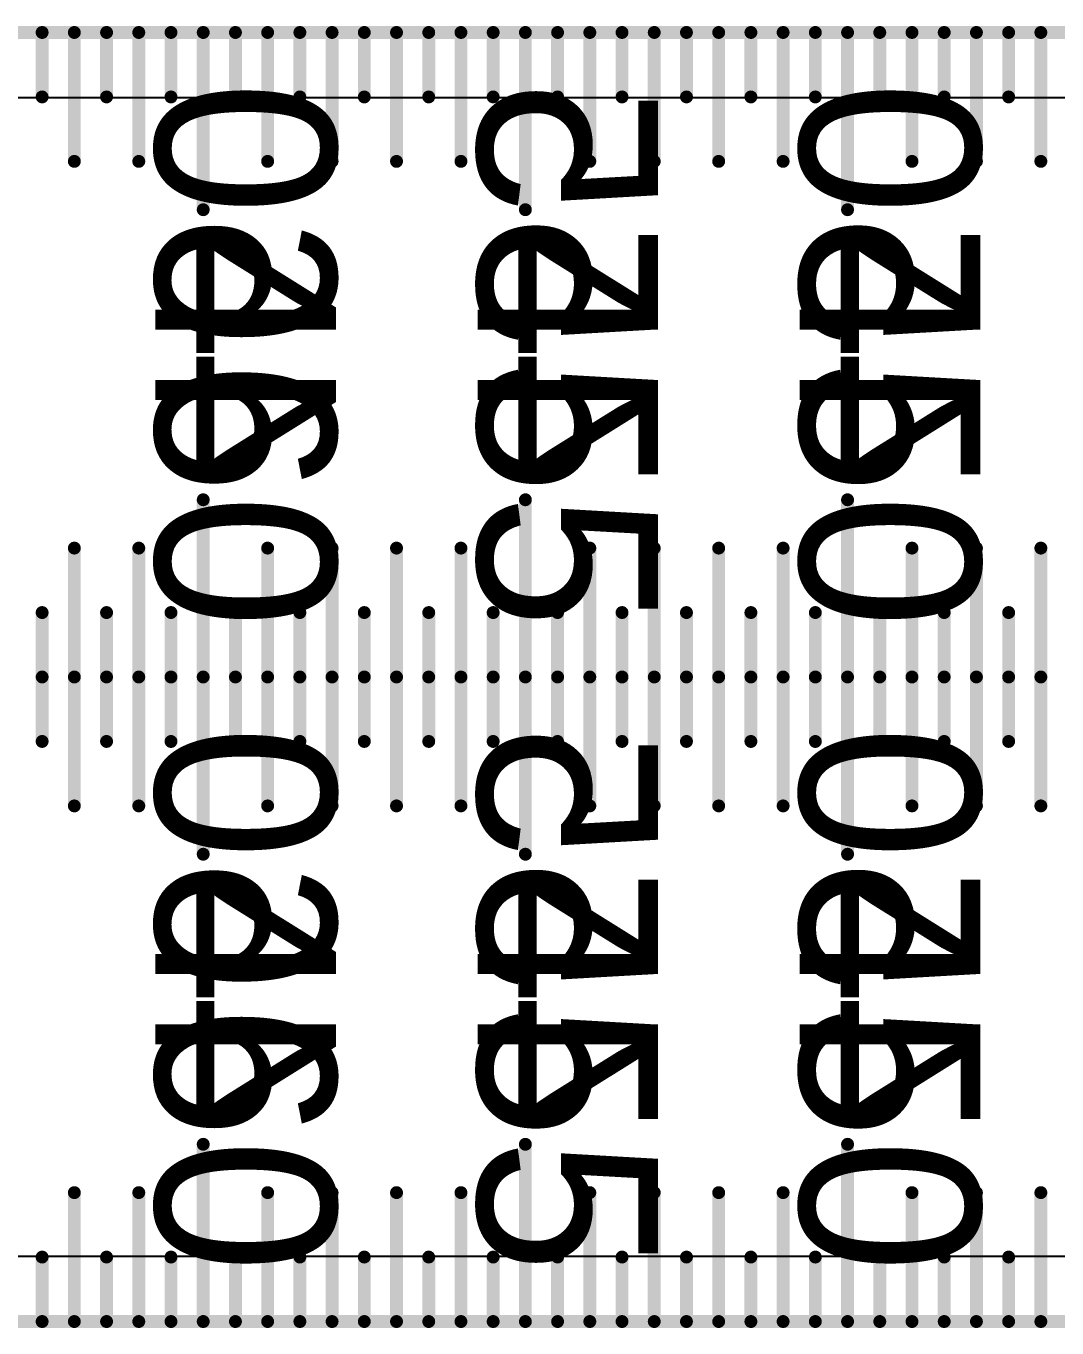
# Model space of a CAD drawing. Header units: millimetres. Extents: x 0 to 531, y -10 to 10.
# Drawn here: x 67.75 to 83.75, y -10.1 to 10.1 of the extents above; entities that cross this region are included whole.
import ezdxf

# ---------------------------------------------------------------- set-up
doc = ezdxf.new("R2010")
doc.units = ezdxf.units.MM
for name, color, linetype in [('BottomLayer', 5, 'Continuous'), ('BottomOverlay', 54, 'Continuous'), ('Mechanical1', 6, 'Continuous'), ('TopLayer', 1, 'Continuous'), ('TopOverlay', 2, 'Continuous')]:
    doc.layers.add(name, color=color, linetype=linetype)

msp = doc.modelspace()

# ---------------------------------------------------------------- linework, layer by layer
at = {"layer": 'BottomLayer'}
for p, q in [((1.009, 8.991), (483.359, 8.991)), ((483.353, -8.991), (1.009, -8.991))]:
    msp.add_line(p, q, dxfattribs=at)
at = {"layer": 'BottomOverlay', "const_width": 0.2}
for points in [[(68, 9), (68, 10)], [(68.5, 8), (68.5, 10)], [(69, 9), (69, 10)], [(69.5, 8), (69.5, 10)], [(70, 9), (70, 10)], [(70.5, 7.25), (70.5, 10)], [(71, 9), (71, 10)], [(71.5, 8), (71.5, 10)], [(72, 9), (72, 10)], [(72.5, 8), (72.5, 10)], [(73, 9), (73, 10)], [(73.5, 8), (73.5, 10)], [(74, 9), (74, 10)], [(74.5, 8), (74.5, 10)], [(75, 9), (75, 10)], [(75.5, 7.25), (75.5, 10)], [(76, 9), (76, 10)], [(76.5, 8), (76.5, 10)], [(77, 9), (77, 10)], [(77.5, 8), (77.5, 10)], [(78, 9), (78, 10)], [(78.5, 8), (78.5, 10)], [(79, 9), (79, 10)], [(79.5, 8), (79.5, 10)], [(80, 9), (80, 10)], [(80.5, 7.25), (80.5, 10)], [(81, 9), (81, 10)], [(81.5, 8), (81.5, 10)], [(82, 9), (82, 10)], [(82.5, 8), (82.5, 10)], [(83, 9), (83, 10)], [(83.5, 8), (83.5, 10)], [(70.5, 0), (70.5, 2.75)], [(75.5, 0), (75.5, 2.75)], [(80.5, 0), (80.5, 2.75)], [(68.5, 0), (68.5, 2)], [(69.5, 0), (69.5, 2)], [(71.5, 0), (71.5, 2)], [(72.5, 0), (72.5, 2)], [(73.5, 0), (73.5, 2)], [(74.5, 0), (74.5, 2)], [(76.5, 0), (76.5, 2)], [(77.5, 0), (77.5, 2)], [(78.5, 0), (78.5, 2)], [(79.5, 0), (79.5, 2)], [(81.5, 0), (81.5, 2)], [(82.5, 0), (82.5, 2)], [(83.5, 0), (83.5, 2)], [(68, 0), (68, 1)], [(69, 0), (69, 1)], [(70, 0), (70, 1)], [(71, 0), (71, 1)], [(72, 0), (72, 1)], [(73, 0), (73, 1)], [(74, 0), (74, 1)], [(75, 0), (75, 1)], [(76, 0), (76, 1)], [(77, 0), (77, 1)], [(78, 0), (78, 1)], [(79, 0), (79, 1)], [(80, 0), (80, 1)], [(81, 0), (81, 1)], [(82, 0), (82, 1)], [(83, 0), (83, 1)], [(68, -1), (68, 0)], [(68.5, -2), (68.5, 0)], [(69, -1), (69, 0)], [(69.5, -2), (69.5, 0)], [(70, -1), (70, 0)], [(70.5, -2.75), (70.5, 0)], [(71, -1), (71, 0)], [(71.5, -2), (71.5, 0)], [(72, -1), (72, 0)], [(72.5, -2), (72.5, 0)], [(73, -1), (73, 0)], [(73.5, -2), (73.5, 0)], [(74, -1), (74, 0)], [(74.5, -2), (74.5, 0)], [(75, -1), (75, 0)], [(75.5, -2.75), (75.5, 0)], [(76, -1), (76, 0)], [(76.5, -2), (76.5, 0)], [(77, -1), (77, 0)], [(77.5, -2), (77.5, 0)], [(78, -1), (78, 0)], [(78.5, -2), (78.5, 0)], [(79, -1), (79, 0)], [(79.5, -2), (79.5, 0)], [(80, -1), (80, 0)], [(80.5, -2.75), (80.5, 0)], [(81, -1), (81, 0)], [(81.5, -2), (81.5, 0)], [(82, -1), (82, 0)], [(82.5, -2), (82.5, 0)], [(83, -1), (83, 0)], [(83.5, -2), (83.5, 0)], [(70.5, -10), (70.5, -7.25)], [(75.5, -10), (75.5, -7.25)], [(80.5, -10), (80.5, -7.25)], [(68.5, -10), (68.5, -8)], [(69.5, -10), (69.5, -8)], [(71.5, -10), (71.5, -8)], [(72.5, -10), (72.5, -8)], [(73.5, -10), (73.5, -8)], [(74.5, -10), (74.5, -8)], [(76.5, -10), (76.5, -8)], [(77.5, -10), (77.5, -8)], [(78.5, -10), (78.5, -8)], [(79.5, -10), (79.5, -8)], [(81.5, -10), (81.5, -8)], [(82.5, -10), (82.5, -8)], [(83.5, -10), (83.5, -8)], [(68, -10), (68, -9)], [(69, -10), (69, -9)], [(70, -10), (70, -9)], [(71, -10), (71, -9)], [(72, -10), (72, -9)], [(73, -10), (73, -9)], [(74, -10), (74, -9)], [(75, -10), (75, -9)], [(76, -10), (76, -9)], [(77, -10), (77, -9)], [(78, -10), (78, -9)], [(79, -10), (79, -9)], [(80, -10), (80, -9)], [(81, -10), (81, -9)], [(82, -10), (82, -9)], [(83, -10), (83, -9)]]:
    msp.add_lwpolyline(points, dxfattribs=at)
at = {"layer": 'BottomOverlay', "const_width": 0.1}
for points in [[(67.95, 10, 1), (68.05, 10, 1)], [(68.45, 10, 1), (68.55, 10, 1)], [(68.95, 10, 1), (69.05, 10, 1)], [(69.45, 10, 1), (69.55, 10, 1)], [(69.95, 10, 1), (70.05, 10, 1)], [(70.45, 10, 1), (70.55, 10, 1)], [(70.95, 10, 1), (71.05, 10, 1)], [(71.45, 10, 1), (71.55, 10, 1)], [(71.95, 10, 1), (72.05, 10, 1)], [(72.45, 10, 1), (72.55, 10, 1)], [(72.95, 10, 1), (73.05, 10, 1)], [(73.45, 10, 1), (73.55, 10, 1)], [(73.95, 10, 1), (74.05, 10, 1)], [(74.45, 10, 1), (74.55, 10, 1)], [(74.95, 10, 1), (75.05, 10, 1)], [(75.45, 10, 1), (75.55, 10, 1)], [(75.95, 10, 1), (76.05, 10, 1)], [(76.45, 10, 1), (76.55, 10, 1)], [(76.95, 10, 1), (77.05, 10, 1)], [(77.45, 10, 1), (77.55, 10, 1)], [(77.95, 10, 1), (78.05, 10, 1)], [(78.45, 10, 1), (78.55, 10, 1)], [(78.95, 10, 1), (79.05, 10, 1)], [(79.45, 10, 1), (79.55, 10, 1)], [(79.95, 10, 1), (80.05, 10, 1)], [(80.45, 10, 1), (80.55, 10, 1)], [(80.95, 10, 1), (81.05, 10, 1)], [(81.45, 10, 1), (81.55, 10, 1)], [(81.95, 10, 1), (82.05, 10, 1)], [(82.45, 10, 1), (82.55, 10, 1)], [(82.95, 10, 1), (83.05, 10, 1)], [(83.45, 10, 1), (83.55, 10, 1)], [(67.95, 9, 1), (68.05, 9, 1)], [(68.95, 9, 1), (69.05, 9, 1)], [(69.95, 9, 1), (70.05, 9, 1)], [(70.95, 9, 1), (71.05, 9, 1)], [(71.95, 9, 1), (72.05, 9, 1)], [(72.95, 9, 1), (73.05, 9, 1)], [(73.95, 9, 1), (74.05, 9, 1)], [(74.95, 9, 1), (75.05, 9, 1)], [(75.95, 9, 1), (76.05, 9, 1)], [(76.95, 9, 1), (77.05, 9, 1)], [(77.95, 9, 1), (78.05, 9, 1)], [(78.95, 9, 1), (79.05, 9, 1)], [(79.95, 9, 1), (80.05, 9, 1)], [(80.95, 9, 1), (81.05, 9, 1)], [(81.95, 9, 1), (82.05, 9, 1)], [(82.95, 9, 1), (83.05, 9, 1)], [(68.45, 8, 1), (68.55, 8, 1)], [(69.45, 8, 1), (69.55, 8, 1)], [(71.45, 8, 1), (71.55, 8, 1)], [(72.45, 8, 1), (72.55, 8, 1)], [(73.45, 8, 1), (73.55, 8, 1)], [(74.45, 8, 1), (74.55, 8, 1)], [(76.45, 8, 1), (76.55, 8, 1)], [(77.45, 8, 1), (77.55, 8, 1)], [(78.45, 8, 1), (78.55, 8, 1)], [(79.45, 8, 1), (79.55, 8, 1)], [(81.45, 8, 1), (81.55, 8, 1)], [(82.45, 8, 1), (82.55, 8, 1)], [(83.45, 8, 1), (83.55, 8, 1)], [(70.45, 7.25, 1), (70.55, 7.25, 1)], [(75.45, 7.25, 1), (75.55, 7.25, 1)], [(80.45, 7.25, 1), (80.55, 7.25, 1)], [(70.45, 2.75, 1), (70.55, 2.75, 1)], [(75.45, 2.75, 1), (75.55, 2.75, 1)], [(80.45, 2.75, 1), (80.55, 2.75, 1)], [(68.45, 2, 1), (68.55, 2, 1)], [(69.45, 2, 1), (69.55, 2, 1)], [(71.45, 2, 1), (71.55, 2, 1)], [(72.45, 2, 1), (72.55, 2, 1)], [(73.45, 2, 1), (73.55, 2, 1)], [(74.45, 2, 1), (74.55, 2, 1)], [(76.45, 2, 1), (76.55, 2, 1)], [(77.45, 2, 1), (77.55, 2, 1)], [(78.45, 2, 1), (78.55, 2, 1)], [(79.45, 2, 1), (79.55, 2, 1)], [(81.45, 2, 1), (81.55, 2, 1)], [(82.45, 2, 1), (82.55, 2, 1)], [(83.45, 2, 1), (83.55, 2, 1)], [(67.95, 1, 1), (68.05, 1, 1)], [(68.95, 1, 1), (69.05, 1, 1)], [(69.95, 1, 1), (70.05, 1, 1)], [(70.95, 1, 1), (71.05, 1, 1)], [(71.95, 1, 1), (72.05, 1, 1)], [(72.95, 1, 1), (73.05, 1, 1)], [(73.95, 1, 1), (74.05, 1, 1)], [(74.95, 1, 1), (75.05, 1, 1)], [(75.95, 1, 1), (76.05, 1, 1)], [(76.95, 1, 1), (77.05, 1, 1)], [(77.95, 1, 1), (78.05, 1, 1)], [(78.95, 1, 1), (79.05, 1, 1)], [(79.95, 1, 1), (80.05, 1, 1)], [(80.95, 1, 1), (81.05, 1, 1)], [(81.95, 1, 1), (82.05, 1, 1)], [(82.95, 1, 1), (83.05, 1, 1)], [(67.95, 0, 1), (68.05, 0, 1)], [(67.95, 0, 1), (68.05, 0, 1)], [(68.45, 0, 1), (68.55, 0, 1)], [(68.45, 0, 1), (68.55, 0, 1)], [(68.95, 0, 1), (69.05, 0, 1)], [(68.95, 0, 1), (69.05, 0, 1)], [(69.45, 0, 1), (69.55, 0, 1)], [(69.45, 0, 1), (69.55, 0, 1)], [(69.95, 0, 1), (70.05, 0, 1)], [(69.95, 0, 1), (70.05, 0, 1)], [(70.45, 0, 1), (70.55, 0, 1)], [(70.45, 0, 1), (70.55, 0, 1)], [(70.95, 0, 1), (71.05, 0, 1)], [(70.95, 0, 1), (71.05, 0, 1)], [(71.45, 0, 1), (71.55, 0, 1)], [(71.45, 0, 1), (71.55, 0, 1)], [(71.95, 0, 1), (72.05, 0, 1)], [(71.95, 0, 1), (72.05, 0, 1)], [(72.45, 0, 1), (72.55, 0, 1)], [(72.45, 0, 1), (72.55, 0, 1)], [(72.95, 0, 1), (73.05, 0, 1)], [(72.95, 0, 1), (73.05, 0, 1)], [(73.45, 0, 1), (73.55, 0, 1)], [(73.45, 0, 1), (73.55, 0, 1)], [(73.95, 0, 1), (74.05, 0, 1)], [(73.95, 0, 1), (74.05, 0, 1)], [(74.45, 0, 1), (74.55, 0, 1)], [(74.45, 0, 1), (74.55, 0, 1)], [(74.95, 0, 1), (75.05, 0, 1)], [(74.95, 0, 1), (75.05, 0, 1)], [(75.45, 0, 1), (75.55, 0, 1)], [(75.45, 0, 1), (75.55, 0, 1)], [(75.95, 0, 1), (76.05, 0, 1)], [(75.95, 0, 1), (76.05, 0, 1)], [(76.45, 0, 1), (76.55, 0, 1)], [(76.45, 0, 1), (76.55, 0, 1)], [(76.95, 0, 1), (77.05, 0, 1)], [(76.95, 0, 1), (77.05, 0, 1)], [(77.45, 0, 1), (77.55, 0, 1)], [(77.45, 0, 1), (77.55, 0, 1)], [(77.95, 0, 1), (78.05, 0, 1)], [(77.95, 0, 1), (78.05, 0, 1)], [(78.45, 0, 1), (78.55, 0, 1)], [(78.45, 0, 1), (78.55, 0, 1)], [(78.95, 0, 1), (79.05, 0, 1)], [(78.95, 0, 1), (79.05, 0, 1)], [(79.45, 0, 1), (79.55, 0, 1)], [(79.45, 0, 1), (79.55, 0, 1)], [(79.95, 0, 1), (80.05, 0, 1)], [(79.95, 0, 1), (80.05, 0, 1)], [(80.45, 0, 1), (80.55, 0, 1)], [(80.45, 0, 1), (80.55, 0, 1)], [(80.95, 0, 1), (81.05, 0, 1)], [(80.95, 0, 1), (81.05, 0, 1)], [(81.45, 0, 1), (81.55, 0, 1)], [(81.45, 0, 1), (81.55, 0, 1)], [(81.95, 0, 1), (82.05, 0, 1)], [(81.95, 0, 1), (82.05, 0, 1)], [(82.45, 0, 1), (82.55, 0, 1)], [(82.45, 0, 1), (82.55, 0, 1)], [(82.95, 0, 1), (83.05, 0, 1)], [(82.95, 0, 1), (83.05, 0, 1)], [(83.45, 0, 1), (83.55, 0, 1)], [(83.45, 0, 1), (83.55, 0, 1)], [(67.95, -1, 1), (68.05, -1, 1)], [(68.95, -1, 1), (69.05, -1, 1)], [(69.95, -1, 1), (70.05, -1, 1)], [(70.95, -1, 1), (71.05, -1, 1)], [(71.95, -1, 1), (72.05, -1, 1)], [(72.95, -1, 1), (73.05, -1, 1)], [(73.95, -1, 1), (74.05, -1, 1)], [(74.95, -1, 1), (75.05, -1, 1)], [(75.95, -1, 1), (76.05, -1, 1)], [(76.95, -1, 1), (77.05, -1, 1)], [(77.95, -1, 1), (78.05, -1, 1)], [(78.95, -1, 1), (79.05, -1, 1)], [(79.95, -1, 1), (80.05, -1, 1)], [(80.95, -1, 1), (81.05, -1, 1)], [(81.95, -1, 1), (82.05, -1, 1)], [(82.95, -1, 1), (83.05, -1, 1)], [(68.45, -2, 1), (68.55, -2, 1)], [(69.45, -2, 1), (69.55, -2, 1)], [(71.45, -2, 1), (71.55, -2, 1)], [(72.45, -2, 1), (72.55, -2, 1)], [(73.45, -2, 1), (73.55, -2, 1)], [(74.45, -2, 1), (74.55, -2, 1)], [(76.45, -2, 1), (76.55, -2, 1)], [(77.45, -2, 1), (77.55, -2, 1)], [(78.45, -2, 1), (78.55, -2, 1)], [(79.45, -2, 1), (79.55, -2, 1)], [(81.45, -2, 1), (81.55, -2, 1)], [(82.45, -2, 1), (82.55, -2, 1)], [(83.45, -2, 1), (83.55, -2, 1)], [(70.45, -2.75, 1), (70.55, -2.75, 1)], [(75.45, -2.75, 1), (75.55, -2.75, 1)], [(80.45, -2.75, 1), (80.55, -2.75, 1)], [(70.45, -7.25, 1), (70.55, -7.25, 1)], [(75.45, -7.25, 1), (75.55, -7.25, 1)], [(80.45, -7.25, 1), (80.55, -7.25, 1)], [(68.45, -8, 1), (68.55, -8, 1)], [(69.45, -8, 1), (69.55, -8, 1)], [(71.45, -8, 1), (71.55, -8, 1)], [(72.45, -8, 1), (72.55, -8, 1)], [(73.45, -8, 1), (73.55, -8, 1)], [(74.45, -8, 1), (74.55, -8, 1)], [(76.45, -8, 1), (76.55, -8, 1)], [(77.45, -8, 1), (77.55, -8, 1)], [(78.45, -8, 1), (78.55, -8, 1)], [(79.45, -8, 1), (79.55, -8, 1)], [(81.45, -8, 1), (81.55, -8, 1)], [(82.45, -8, 1), (82.55, -8, 1)], [(83.45, -8, 1), (83.55, -8, 1)], [(67.95, -9, 1), (68.05, -9, 1)], [(68.95, -9, 1), (69.05, -9, 1)], [(69.95, -9, 1), (70.05, -9, 1)], [(70.95, -9, 1), (71.05, -9, 1)], [(71.95, -9, 1), (72.05, -9, 1)], [(72.95, -9, 1), (73.05, -9, 1)], [(73.95, -9, 1), (74.05, -9, 1)], [(74.95, -9, 1), (75.05, -9, 1)], [(75.95, -9, 1), (76.05, -9, 1)], [(76.95, -9, 1), (77.05, -9, 1)], [(77.95, -9, 1), (78.05, -9, 1)], [(78.95, -9, 1), (79.05, -9, 1)], [(79.95, -9, 1), (80.05, -9, 1)], [(80.95, -9, 1), (81.05, -9, 1)], [(81.95, -9, 1), (82.05, -9, 1)], [(82.95, -9, 1), (83.05, -9, 1)], [(67.95, -10, 1), (68.05, -10, 1)], [(68.45, -10, 1), (68.55, -10, 1)], [(68.95, -10, 1), (69.05, -10, 1)], [(69.45, -10, 1), (69.55, -10, 1)], [(69.95, -10, 1), (70.05, -10, 1)], [(70.45, -10, 1), (70.55, -10, 1)], [(70.95, -10, 1), (71.05, -10, 1)], [(71.45, -10, 1), (71.55, -10, 1)], [(71.95, -10, 1), (72.05, -10, 1)], [(72.45, -10, 1), (72.55, -10, 1)], [(72.95, -10, 1), (73.05, -10, 1)], [(73.45, -10, 1), (73.55, -10, 1)], [(73.95, -10, 1), (74.05, -10, 1)], [(74.45, -10, 1), (74.55, -10, 1)], [(74.95, -10, 1), (75.05, -10, 1)], [(75.45, -10, 1), (75.55, -10, 1)], [(75.95, -10, 1), (76.05, -10, 1)], [(76.45, -10, 1), (76.55, -10, 1)], [(76.95, -10, 1), (77.05, -10, 1)], [(77.45, -10, 1), (77.55, -10, 1)], [(77.95, -10, 1), (78.05, -10, 1)], [(78.45, -10, 1), (78.55, -10, 1)], [(78.95, -10, 1), (79.05, -10, 1)], [(79.45, -10, 1), (79.55, -10, 1)], [(79.95, -10, 1), (80.05, -10, 1)], [(80.45, -10, 1), (80.55, -10, 1)], [(80.95, -10, 1), (81.05, -10, 1)], [(81.45, -10, 1), (81.55, -10, 1)], [(81.95, -10, 1), (82.05, -10, 1)], [(82.45, -10, 1), (82.55, -10, 1)], [(82.95, -10, 1), (83.05, -10, 1)], [(83.45, -10, 1), (83.55, -10, 1)]]:
    msp.add_lwpolyline(points, format="xyb", close=True, dxfattribs=at)
at = {"layer": 'Mechanical1', "const_width": 0.2}
for points in [[(0.5, 10), (484.828, 10)], [(0.5, -10), (484.821, -10)]]:
    msp.add_lwpolyline(points, dxfattribs=at)
at = {"layer": 'TopLayer'}
for p, q in [((1.009, 8.991), (483.359, 8.991)), ((483.353, -8.991), (1.009, -8.991))]:
    msp.add_line(p, q, dxfattribs=at)
at = {"layer": 'TopOverlay', "const_width": 0.2}
for points in [[(68, 9), (68, 10)], [(68.5, 8), (68.5, 10)], [(69, 9), (69, 10)], [(69.5, 8), (69.5, 10)], [(70, 9), (70, 10)], [(70.5, 7.25), (70.5, 10)], [(71, 9), (71, 10)], [(71.5, 8), (71.5, 10)], [(72, 9), (72, 10)], [(72.5, 8), (72.5, 10)], [(73, 9), (73, 10)], [(73.5, 8), (73.5, 10)], [(74, 9), (74, 10)], [(74.5, 8), (74.5, 10)], [(75, 9), (75, 10)], [(75.5, 7.25), (75.5, 10)], [(76, 9), (76, 10)], [(76.5, 8), (76.5, 10)], [(77, 9), (77, 10)], [(77.5, 8), (77.5, 10)], [(78, 9), (78, 10)], [(78.5, 8), (78.5, 10)], [(79, 9), (79, 10)], [(79.5, 8), (79.5, 10)], [(80, 9), (80, 10)], [(80.5, 7.25), (80.5, 10)], [(81, 9), (81, 10)], [(81.5, 8), (81.5, 10)], [(82, 9), (82, 10)], [(82.5, 8), (82.5, 10)], [(83, 9), (83, 10)], [(83.5, 8), (83.5, 10)], [(70.5, 0), (70.5, 2.75)], [(75.5, 0), (75.5, 2.75)], [(80.5, 0), (80.5, 2.75)], [(68.5, 0), (68.5, 2)], [(69.5, 0), (69.5, 2)], [(71.5, 0), (71.5, 2)], [(72.5, 0), (72.5, 2)], [(73.5, 0), (73.5, 2)], [(74.5, 0), (74.5, 2)], [(76.5, 0), (76.5, 2)], [(77.5, 0), (77.5, 2)], [(78.5, 0), (78.5, 2)], [(79.5, 0), (79.5, 2)], [(81.5, 0), (81.5, 2)], [(82.5, 0), (82.5, 2)], [(83.5, 0), (83.5, 2)], [(68, 0), (68, 1)], [(69, 0), (69, 1)], [(70, 0), (70, 1)], [(71, 0), (71, 1)], [(72, 0), (72, 1)], [(73, 0), (73, 1)], [(74, 0), (74, 1)], [(75, 0), (75, 1)], [(76, 0), (76, 1)], [(77, 0), (77, 1)], [(78, 0), (78, 1)], [(79, 0), (79, 1)], [(80, 0), (80, 1)], [(81, 0), (81, 1)], [(82, 0), (82, 1)], [(83, 0), (83, 1)], [(68, -1), (68, 0)], [(68.5, -2), (68.5, 0)], [(69, -1), (69, 0)], [(69.5, -2), (69.5, 0)], [(70, -1), (70, 0)], [(70.5, -2.75), (70.5, 0)], [(71, -1), (71, 0)], [(71.5, -2), (71.5, 0)], [(72, -1), (72, 0)], [(72.5, -2), (72.5, 0)], [(73, -1), (73, 0)], [(73.5, -2), (73.5, 0)], [(74, -1), (74, 0)], [(74.5, -2), (74.5, 0)], [(75, -1), (75, 0)], [(75.5, -2.75), (75.5, 0)], [(76, -1), (76, 0)], [(76.5, -2), (76.5, 0)], [(77, -1), (77, 0)], [(77.5, -2), (77.5, 0)], [(78, -1), (78, 0)], [(78.5, -2), (78.5, 0)], [(79, -1), (79, 0)], [(79.5, -2), (79.5, 0)], [(80, -1), (80, 0)], [(80.5, -2.75), (80.5, 0)], [(81, -1), (81, 0)], [(81.5, -2), (81.5, 0)], [(82, -1), (82, 0)], [(82.5, -2), (82.5, 0)], [(83, -1), (83, 0)], [(83.5, -2), (83.5, 0)], [(70.5, -10), (70.5, -7.25)], [(75.5, -10), (75.5, -7.25)], [(80.5, -10), (80.5, -7.25)], [(68.5, -10), (68.5, -8)], [(69.5, -10), (69.5, -8)], [(71.5, -10), (71.5, -8)], [(72.5, -10), (72.5, -8)], [(73.5, -10), (73.5, -8)], [(74.5, -10), (74.5, -8)], [(76.5, -10), (76.5, -8)], [(77.5, -10), (77.5, -8)], [(78.5, -10), (78.5, -8)], [(79.5, -10), (79.5, -8)], [(81.5, -10), (81.5, -8)], [(82.5, -10), (82.5, -8)], [(83.5, -10), (83.5, -8)], [(68, -10), (68, -9)], [(69, -10), (69, -9)], [(70, -10), (70, -9)], [(71, -10), (71, -9)], [(72, -10), (72, -9)], [(73, -10), (73, -9)], [(74, -10), (74, -9)], [(75, -10), (75, -9)], [(76, -10), (76, -9)], [(77, -10), (77, -9)], [(78, -10), (78, -9)], [(79, -10), (79, -9)], [(80, -10), (80, -9)], [(81, -10), (81, -9)], [(82, -10), (82, -9)], [(83, -10), (83, -9)]]:
    msp.add_lwpolyline(points, dxfattribs=at)
at = {"layer": 'TopOverlay', "const_width": 0.1}
for points in [[(67.95, 10, 1), (68.05, 10, 1)], [(68.45, 10, 1), (68.55, 10, 1)], [(68.95, 10, 1), (69.05, 10, 1)], [(69.45, 10, 1), (69.55, 10, 1)], [(69.95, 10, 1), (70.05, 10, 1)], [(70.45, 10, 1), (70.55, 10, 1)], [(70.95, 10, 1), (71.05, 10, 1)], [(71.45, 10, 1), (71.55, 10, 1)], [(71.95, 10, 1), (72.05, 10, 1)], [(72.45, 10, 1), (72.55, 10, 1)], [(72.95, 10, 1), (73.05, 10, 1)], [(73.45, 10, 1), (73.55, 10, 1)], [(73.95, 10, 1), (74.05, 10, 1)], [(74.45, 10, 1), (74.55, 10, 1)], [(74.95, 10, 1), (75.05, 10, 1)], [(75.45, 10, 1), (75.55, 10, 1)], [(75.95, 10, 1), (76.05, 10, 1)], [(76.45, 10, 1), (76.55, 10, 1)], [(76.95, 10, 1), (77.05, 10, 1)], [(77.45, 10, 1), (77.55, 10, 1)], [(77.95, 10, 1), (78.05, 10, 1)], [(78.45, 10, 1), (78.55, 10, 1)], [(78.95, 10, 1), (79.05, 10, 1)], [(79.45, 10, 1), (79.55, 10, 1)], [(79.95, 10, 1), (80.05, 10, 1)], [(80.45, 10, 1), (80.55, 10, 1)], [(80.95, 10, 1), (81.05, 10, 1)], [(81.45, 10, 1), (81.55, 10, 1)], [(81.95, 10, 1), (82.05, 10, 1)], [(82.45, 10, 1), (82.55, 10, 1)], [(82.95, 10, 1), (83.05, 10, 1)], [(83.45, 10, 1), (83.55, 10, 1)], [(67.95, 9, 1), (68.05, 9, 1)], [(68.95, 9, 1), (69.05, 9, 1)], [(69.95, 9, 1), (70.05, 9, 1)], [(70.95, 9, 1), (71.05, 9, 1)], [(71.95, 9, 1), (72.05, 9, 1)], [(72.95, 9, 1), (73.05, 9, 1)], [(73.95, 9, 1), (74.05, 9, 1)], [(74.95, 9, 1), (75.05, 9, 1)], [(75.95, 9, 1), (76.05, 9, 1)], [(76.95, 9, 1), (77.05, 9, 1)], [(77.95, 9, 1), (78.05, 9, 1)], [(78.95, 9, 1), (79.05, 9, 1)], [(79.95, 9, 1), (80.05, 9, 1)], [(80.95, 9, 1), (81.05, 9, 1)], [(81.95, 9, 1), (82.05, 9, 1)], [(82.95, 9, 1), (83.05, 9, 1)], [(68.45, 8, 1), (68.55, 8, 1)], [(69.45, 8, 1), (69.55, 8, 1)], [(71.45, 8, 1), (71.55, 8, 1)], [(72.45, 8, 1), (72.55, 8, 1)], [(73.45, 8, 1), (73.55, 8, 1)], [(74.45, 8, 1), (74.55, 8, 1)], [(76.45, 8, 1), (76.55, 8, 1)], [(77.45, 8, 1), (77.55, 8, 1)], [(78.45, 8, 1), (78.55, 8, 1)], [(79.45, 8, 1), (79.55, 8, 1)], [(81.45, 8, 1), (81.55, 8, 1)], [(82.45, 8, 1), (82.55, 8, 1)], [(83.45, 8, 1), (83.55, 8, 1)], [(70.45, 7.25, 1), (70.55, 7.25, 1)], [(75.45, 7.25, 1), (75.55, 7.25, 1)], [(80.45, 7.25, 1), (80.55, 7.25, 1)], [(70.45, 2.75, 1), (70.55, 2.75, 1)], [(75.45, 2.75, 1), (75.55, 2.75, 1)], [(80.45, 2.75, 1), (80.55, 2.75, 1)], [(68.45, 2, 1), (68.55, 2, 1)], [(69.45, 2, 1), (69.55, 2, 1)], [(71.45, 2, 1), (71.55, 2, 1)], [(72.45, 2, 1), (72.55, 2, 1)], [(73.45, 2, 1), (73.55, 2, 1)], [(74.45, 2, 1), (74.55, 2, 1)], [(76.45, 2, 1), (76.55, 2, 1)], [(77.45, 2, 1), (77.55, 2, 1)], [(78.45, 2, 1), (78.55, 2, 1)], [(79.45, 2, 1), (79.55, 2, 1)], [(81.45, 2, 1), (81.55, 2, 1)], [(82.45, 2, 1), (82.55, 2, 1)], [(83.45, 2, 1), (83.55, 2, 1)], [(67.95, 1, 1), (68.05, 1, 1)], [(68.95, 1, 1), (69.05, 1, 1)], [(69.95, 1, 1), (70.05, 1, 1)], [(70.95, 1, 1), (71.05, 1, 1)], [(71.95, 1, 1), (72.05, 1, 1)], [(72.95, 1, 1), (73.05, 1, 1)], [(73.95, 1, 1), (74.05, 1, 1)], [(74.95, 1, 1), (75.05, 1, 1)], [(75.95, 1, 1), (76.05, 1, 1)], [(76.95, 1, 1), (77.05, 1, 1)], [(77.95, 1, 1), (78.05, 1, 1)], [(78.95, 1, 1), (79.05, 1, 1)], [(79.95, 1, 1), (80.05, 1, 1)], [(80.95, 1, 1), (81.05, 1, 1)], [(81.95, 1, 1), (82.05, 1, 1)], [(82.95, 1, 1), (83.05, 1, 1)], [(67.95, 0, 1), (68.05, 0, 1)], [(67.95, 0, 1), (68.05, 0, 1)], [(68.45, 0, 1), (68.55, 0, 1)], [(68.45, 0, 1), (68.55, 0, 1)], [(68.95, 0, 1), (69.05, 0, 1)], [(68.95, 0, 1), (69.05, 0, 1)], [(69.45, 0, 1), (69.55, 0, 1)], [(69.45, 0, 1), (69.55, 0, 1)], [(69.95, 0, 1), (70.05, 0, 1)], [(69.95, 0, 1), (70.05, 0, 1)], [(70.45, 0, 1), (70.55, 0, 1)], [(70.45, 0, 1), (70.55, 0, 1)], [(70.95, 0, 1), (71.05, 0, 1)], [(70.95, 0, 1), (71.05, 0, 1)], [(71.45, 0, 1), (71.55, 0, 1)], [(71.45, 0, 1), (71.55, 0, 1)], [(71.95, 0, 1), (72.05, 0, 1)], [(71.95, 0, 1), (72.05, 0, 1)], [(72.45, 0, 1), (72.55, 0, 1)], [(72.45, 0, 1), (72.55, 0, 1)], [(72.95, 0, 1), (73.05, 0, 1)], [(72.95, 0, 1), (73.05, 0, 1)], [(73.45, 0, 1), (73.55, 0, 1)], [(73.45, 0, 1), (73.55, 0, 1)], [(73.95, 0, 1), (74.05, 0, 1)], [(73.95, 0, 1), (74.05, 0, 1)], [(74.45, 0, 1), (74.55, 0, 1)], [(74.45, 0, 1), (74.55, 0, 1)], [(74.95, 0, 1), (75.05, 0, 1)], [(74.95, 0, 1), (75.05, 0, 1)], [(75.45, 0, 1), (75.55, 0, 1)], [(75.45, 0, 1), (75.55, 0, 1)], [(75.95, 0, 1), (76.05, 0, 1)], [(75.95, 0, 1), (76.05, 0, 1)], [(76.45, 0, 1), (76.55, 0, 1)], [(76.45, 0, 1), (76.55, 0, 1)], [(76.95, 0, 1), (77.05, 0, 1)], [(76.95, 0, 1), (77.05, 0, 1)], [(77.45, 0, 1), (77.55, 0, 1)], [(77.45, 0, 1), (77.55, 0, 1)], [(77.95, 0, 1), (78.05, 0, 1)], [(77.95, 0, 1), (78.05, 0, 1)], [(78.45, 0, 1), (78.55, 0, 1)], [(78.45, 0, 1), (78.55, 0, 1)], [(78.95, 0, 1), (79.05, 0, 1)], [(78.95, 0, 1), (79.05, 0, 1)], [(79.45, 0, 1), (79.55, 0, 1)], [(79.45, 0, 1), (79.55, 0, 1)], [(79.95, 0, 1), (80.05, 0, 1)], [(79.95, 0, 1), (80.05, 0, 1)], [(80.45, 0, 1), (80.55, 0, 1)], [(80.45, 0, 1), (80.55, 0, 1)], [(80.95, 0, 1), (81.05, 0, 1)], [(80.95, 0, 1), (81.05, 0, 1)], [(81.45, 0, 1), (81.55, 0, 1)], [(81.45, 0, 1), (81.55, 0, 1)], [(81.95, 0, 1), (82.05, 0, 1)], [(81.95, 0, 1), (82.05, 0, 1)], [(82.45, 0, 1), (82.55, 0, 1)], [(82.45, 0, 1), (82.55, 0, 1)], [(82.95, 0, 1), (83.05, 0, 1)], [(82.95, 0, 1), (83.05, 0, 1)], [(83.45, 0, 1), (83.55, 0, 1)], [(83.45, 0, 1), (83.55, 0, 1)], [(67.95, -1, 1), (68.05, -1, 1)], [(68.95, -1, 1), (69.05, -1, 1)], [(69.95, -1, 1), (70.05, -1, 1)], [(70.95, -1, 1), (71.05, -1, 1)], [(71.95, -1, 1), (72.05, -1, 1)], [(72.95, -1, 1), (73.05, -1, 1)], [(73.95, -1, 1), (74.05, -1, 1)], [(74.95, -1, 1), (75.05, -1, 1)], [(75.95, -1, 1), (76.05, -1, 1)], [(76.95, -1, 1), (77.05, -1, 1)], [(77.95, -1, 1), (78.05, -1, 1)], [(78.95, -1, 1), (79.05, -1, 1)], [(79.95, -1, 1), (80.05, -1, 1)], [(80.95, -1, 1), (81.05, -1, 1)], [(81.95, -1, 1), (82.05, -1, 1)], [(82.95, -1, 1), (83.05, -1, 1)], [(68.45, -2, 1), (68.55, -2, 1)], [(69.45, -2, 1), (69.55, -2, 1)], [(71.45, -2, 1), (71.55, -2, 1)], [(72.45, -2, 1), (72.55, -2, 1)], [(73.45, -2, 1), (73.55, -2, 1)], [(74.45, -2, 1), (74.55, -2, 1)], [(76.45, -2, 1), (76.55, -2, 1)], [(77.45, -2, 1), (77.55, -2, 1)], [(78.45, -2, 1), (78.55, -2, 1)], [(79.45, -2, 1), (79.55, -2, 1)], [(81.45, -2, 1), (81.55, -2, 1)], [(82.45, -2, 1), (82.55, -2, 1)], [(83.45, -2, 1), (83.55, -2, 1)], [(70.45, -2.75, 1), (70.55, -2.75, 1)], [(75.45, -2.75, 1), (75.55, -2.75, 1)], [(80.45, -2.75, 1), (80.55, -2.75, 1)], [(70.45, -7.25, 1), (70.55, -7.25, 1)], [(75.45, -7.25, 1), (75.55, -7.25, 1)], [(80.45, -7.25, 1), (80.55, -7.25, 1)], [(68.45, -8, 1), (68.55, -8, 1)], [(69.45, -8, 1), (69.55, -8, 1)], [(71.45, -8, 1), (71.55, -8, 1)], [(72.45, -8, 1), (72.55, -8, 1)], [(73.45, -8, 1), (73.55, -8, 1)], [(74.45, -8, 1), (74.55, -8, 1)], [(76.45, -8, 1), (76.55, -8, 1)], [(77.45, -8, 1), (77.55, -8, 1)], [(78.45, -8, 1), (78.55, -8, 1)], [(79.45, -8, 1), (79.55, -8, 1)], [(81.45, -8, 1), (81.55, -8, 1)], [(82.45, -8, 1), (82.55, -8, 1)], [(83.45, -8, 1), (83.55, -8, 1)], [(67.95, -9, 1), (68.05, -9, 1)], [(68.95, -9, 1), (69.05, -9, 1)], [(69.95, -9, 1), (70.05, -9, 1)], [(70.95, -9, 1), (71.05, -9, 1)], [(71.95, -9, 1), (72.05, -9, 1)], [(72.95, -9, 1), (73.05, -9, 1)], [(73.95, -9, 1), (74.05, -9, 1)], [(74.95, -9, 1), (75.05, -9, 1)], [(75.95, -9, 1), (76.05, -9, 1)], [(76.95, -9, 1), (77.05, -9, 1)], [(77.95, -9, 1), (78.05, -9, 1)], [(78.95, -9, 1), (79.05, -9, 1)], [(79.95, -9, 1), (80.05, -9, 1)], [(80.95, -9, 1), (81.05, -9, 1)], [(81.95, -9, 1), (82.05, -9, 1)], [(82.95, -9, 1), (83.05, -9, 1)], [(67.95, -10, 1), (68.05, -10, 1)], [(68.45, -10, 1), (68.55, -10, 1)], [(68.95, -10, 1), (69.05, -10, 1)], [(69.45, -10, 1), (69.55, -10, 1)], [(69.95, -10, 1), (70.05, -10, 1)], [(70.45, -10, 1), (70.55, -10, 1)], [(70.95, -10, 1), (71.05, -10, 1)], [(71.45, -10, 1), (71.55, -10, 1)], [(71.95, -10, 1), (72.05, -10, 1)], [(72.45, -10, 1), (72.55, -10, 1)], [(72.95, -10, 1), (73.05, -10, 1)], [(73.45, -10, 1), (73.55, -10, 1)], [(73.95, -10, 1), (74.05, -10, 1)], [(74.45, -10, 1), (74.55, -10, 1)], [(74.95, -10, 1), (75.05, -10, 1)], [(75.45, -10, 1), (75.55, -10, 1)], [(75.95, -10, 1), (76.05, -10, 1)], [(76.45, -10, 1), (76.55, -10, 1)], [(76.95, -10, 1), (77.05, -10, 1)], [(77.45, -10, 1), (77.55, -10, 1)], [(77.95, -10, 1), (78.05, -10, 1)], [(78.45, -10, 1), (78.55, -10, 1)], [(78.95, -10, 1), (79.05, -10, 1)], [(79.45, -10, 1), (79.55, -10, 1)], [(79.95, -10, 1), (80.05, -10, 1)], [(80.45, -10, 1), (80.55, -10, 1)], [(80.95, -10, 1), (81.05, -10, 1)], [(81.45, -10, 1), (81.55, -10, 1)], [(81.95, -10, 1), (82.05, -10, 1)], [(82.45, -10, 1), (82.55, -10, 1)], [(82.95, -10, 1), (83.05, -10, 1)], [(83.45, -10, 1), (83.55, -10, 1)]]:
    msp.add_lwpolyline(points, format="xyb", close=True, dxfattribs=at)

# ---------------------------------------------------------------- texts
at = {"layer": 'BottomOverlay', "text_generation_flag": 2}
for s, p in [('460', (69.759, 3)), ('450', (79.759, 3)), ('455', (74.759, 3)), ('460', (69.759, -7)), ('455', (74.759, -7)), ('450', (79.759, -7))]:
    msp.add_text(s, height=2.8, rotation=270, dxfattribs=at).set_placement(p)
at = {"layer": 'TopOverlay'}
for s, p in [('460', (69.759, 7)), ('455', (74.759, 7)), ('450', (79.759, 7)), ('460', (69.759, -3)), ('455', (74.759, -3)), ('450', (79.759, -3))]:
    msp.add_text(s, height=2.8, rotation=270, dxfattribs=at).set_placement(p)

doc.saveas('drawing.dxf')
